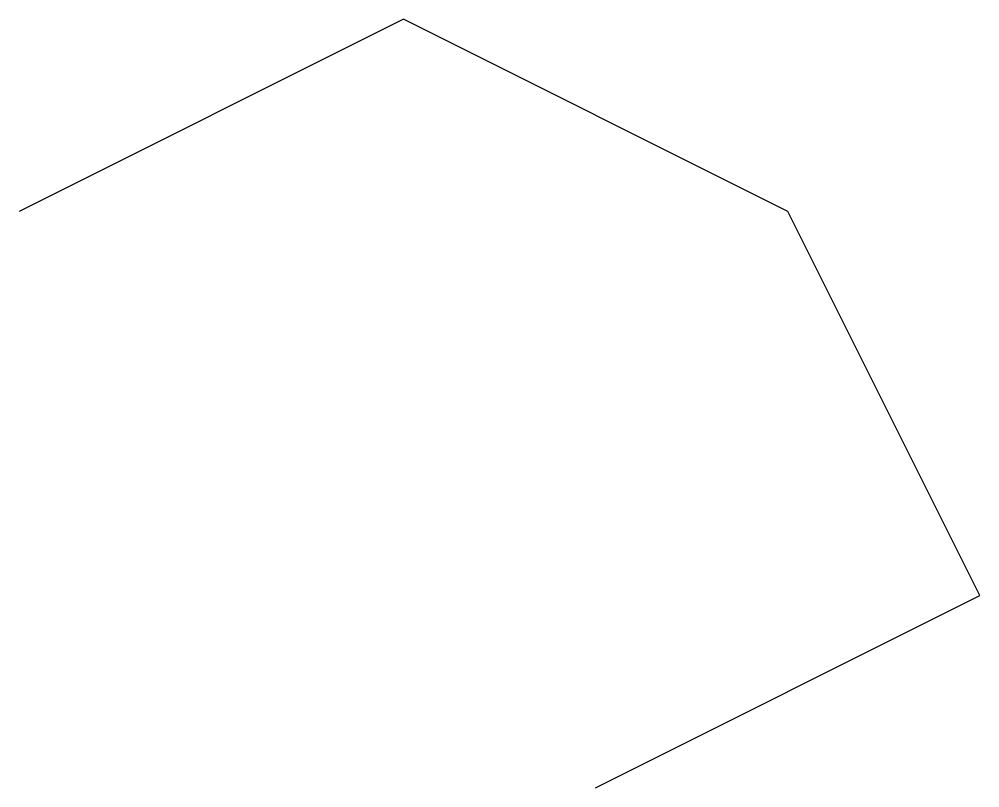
# Model space of a CAD drawing. Units: millimetres at full size, sheet at 1:100. Extents: x -15551 to -245, y -6551 to 5694.
import ezdxf

# ---------------------------------------------------------------- set-up
doc = ezdxf.new("R2010")
doc.units = ezdxf.units.MM
doc.header["$LTSCALE"] = 100
doc.layers.add('0-0', color=7, linetype='Continuous')

msp = doc.modelspace()

# ---------------------------------------------------------------- linework, layer by layer
at = {"layer": '0-0'}
for p, q in [((-9428.6, 5693.9), (-15551, 2632.7)), ((-3306.1, 2632.7), (-9428.6, 5693.9)), ((-244.9, -3489.8), (-3306.1, 2632.7)), ((-6367.3, -6551), (-244.9, -3489.8))]:
    msp.add_line(p, q, dxfattribs=at)
for points in [[(-9428.6, 5693.9), (-15551, 2632.7), (-15551, 2632.7)], [(-3306.1, 2632.7), (-9428.6, 5693.9), (-9428.6, 5693.9)], [(-244.9, -3489.8), (-3306.1, 2632.7), (-3306.1, 2632.7)], [(-6367.3, -6551), (-244.9, -3489.8), (-244.9, -3489.8)]]:
    msp.add_solid(points, dxfattribs=at)

doc.saveas('drawing.dxf')
